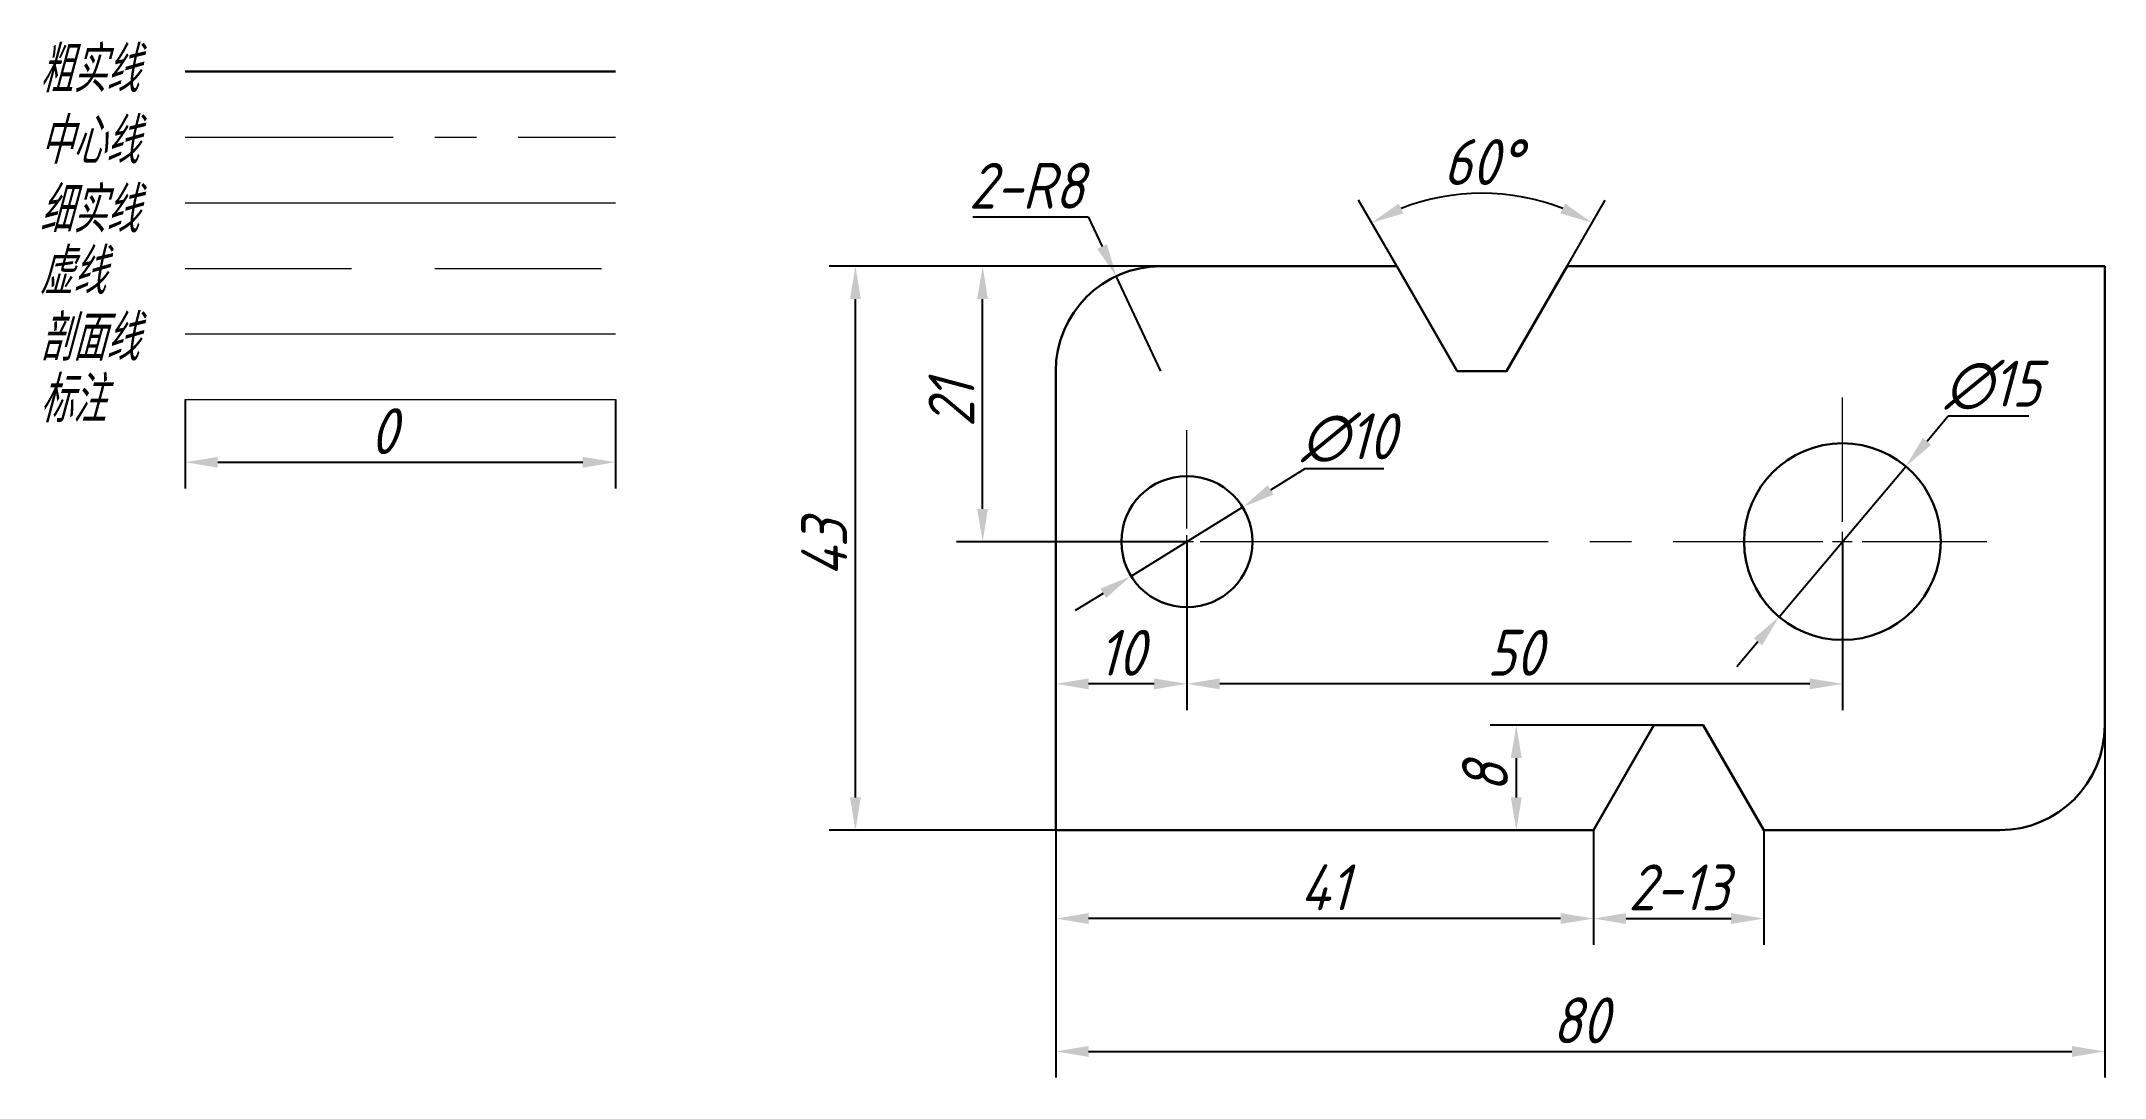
# Model space of a CAD drawing. Header units: millimetres. Extents: x 10 to 168, y 87 to 166.
import ezdxf

# ---------------------------------------------------------------- set-up
doc = ezdxf.new("R2010")
doc.units = ezdxf.units.MM
for name, pattern in [('CENTER', [50.8, 31.75, -6.35, 6.35, -6.35]), ('CENTER2', [28.575, 19.05, -3.175, 3.175, -3.175]), ('DASHED', [19.05, 12.7, -6.35])]:
    doc.linetypes.add(name, pattern=pattern)
for name, color, linetype, lineweight in [('中心线', 1, 'CENTER', 15), ('中心线 @ 1', 1, 'CENTER', 15), ('剖面线', 8, 'Continuous', 15), ('剖面线 @ 1', 8, 'Continuous', 15), ('标注', 3, 'Continuous', 15), ('标注 @ 1', 3, 'Continuous', 15), ('粗实线', 2, 'Continuous', 30), ('粗实线 @ 1', 2, 'Continuous', 30), ('细实线', 4, 'Continuous', 15), ('细实线 @ 1', 4, 'Continuous', 15), ('虚线', 6, 'DASHED', 15), ('虚线 @ 1', 6, 'DASHED', 15)]:
    doc.layers.add(name, color=color, linetype=linetype, lineweight=lineweight)
doc.styles.add('GB3.5', font='gbeitc.shx', dxfattribs={"bigfont": 'gbcbig.shx'})
doc.dimstyles.new('正常标注', dxfattribs={"dimtxt": 3.5, "dimasz": 2.5, "dimexe": 2, "dimexo": 0, "dimtad": 1, "dimtoh": 1, "dimdec": 3, "dimdsep": 46, "dimtxsty": 'GB3.5', "dimcen": 2.5, "dimadec": 3, "dimazin": 2, "dimtfac": 1, "dimtdec": 3, "dimtmove": 0, "dimatfit": 3, "dimfxl": 0, "dimarcsym": 0})

# ---------------------------------------------------------------- blocks, each defined once
blk = doc.blocks.new('*D4')
at = {"layer": 'Defpoints', "color": 0, "transparency": 16777216}
for p in [(72.25, 149.15), (95.53, 149.15), (87.53, 106.15)]:
    blk.add_point(p, dxfattribs=at)
at = {"layer": '标注', "color": 0, "lineweight": -2, "transparency": 16777216}
for p, q in [((95.53, 149.15), (70.25, 149.15)), ((72.25, 108.65), (72.25, 146.65)), ((87.53, 106.15), (70.25, 106.15))]:
    blk.add_line(p, q, dxfattribs=at)
at = {"layer": '标注', "color": 0, "transparency": 16777216}
for points in [[(71.83, 146.65), (72.66, 146.65), (72.25, 149.15)], [(71.83, 108.65), (72.66, 108.65), (72.25, 106.15)]]:
    blk.add_solid(points, dxfattribs=at)
at = {"layer": '标注', "color": 0, "transparency": 16777216, "insert": (69.87, 127.65), "char_height": 3.5, "attachment_point": 5, "rotation": 90, "style": 'GB3.5'}
blk.add_mtext('43', dxfattribs=at)
blk = doc.blocks.new('*D5')
at = {"layer": 'Defpoints', "color": 0, "transparency": 16777216}
for p in [(167.53, 114.15), (87.53, 106.15), (167.53, 89.28)]:
    blk.add_point(p, dxfattribs=at)
at = {"layer": '标注', "color": 0, "lineweight": -2, "transparency": 16777216}
for p, q in [((167.53, 114.15), (167.53, 87.28)), ((87.53, 106.15), (87.53, 87.28)), ((90.03, 89.28), (165.03, 89.28))]:
    blk.add_line(p, q, dxfattribs=at)
at = {"layer": '标注', "color": 0, "transparency": 16777216}
for points in [[(90.03, 89.69), (90.03, 88.86), (87.53, 89.28)], [(165.03, 89.69), (165.03, 88.86), (167.53, 89.28)]]:
    blk.add_solid(points, dxfattribs=at)
at = {"layer": '标注', "color": 0, "transparency": 16777216, "insert": (127.53, 91.65), "char_height": 3.5, "attachment_point": 5, "style": 'GB3.5'}
blk.add_mtext('80', dxfattribs=at)
blk = doc.blocks.new('*D6')
at = {"layer": 'Defpoints', "color": 0, "transparency": 16777216}
for p in [(128.53, 106.15), (141.53, 106.15), (141.53, 99.41)]:
    blk.add_point(p, dxfattribs=at)
at = {"layer": '标注', "color": 0, "lineweight": -2, "transparency": 16777216}
for p, q in [((128.53, 106.15), (128.53, 97.41)), ((141.53, 106.15), (141.53, 97.41)), ((131.03, 99.41), (139.03, 99.41))]:
    blk.add_line(p, q, dxfattribs=at)
at = {"layer": '标注', "color": 0, "transparency": 16777216}
for points in [[(131.03, 99.83), (131.03, 99), (128.53, 99.41)], [(139.03, 99.83), (139.03, 99), (141.53, 99.41)]]:
    blk.add_solid(points, dxfattribs=at)
at = {"layer": '标注', "color": 0, "transparency": 16777216, "insert": (135.03, 101.79), "char_height": 3.5, "attachment_point": 5, "style": 'GB3.5'}
blk.add_mtext('2-13', dxfattribs=at)
blk = doc.blocks.new('*D7')
at = {"layer": 'Defpoints', "color": 0, "transparency": 16777216}
for p in [(122.95, 154.47), (113.53, 149.15), (126.53, 149.15), (118.15, 141.15), (121.91, 141.15)]:
    blk.add_point(p, dxfattribs=at)
at = {"layer": '标注', "color": 0, "lineweight": -2, "transparency": 16777216}
for p, q in [((113.53, 149.15), (110.61, 154.2)), ((126.53, 149.15), (129.44, 154.2))]:
    blk.add_line(p, q, dxfattribs=at)
blk.add_arc((120.03, 137.89), 16.83, 68.5176, 111.4824, dxfattribs=at)
at = {"layer": '标注', "color": 0, "transparency": 16777216}
for points in [[(114.05, 153.18), (113.68, 153.93), (111.61, 152.47)], [(126.37, 153.93), (126.01, 153.18), (128.44, 152.47)]]:
    blk.add_solid(points, dxfattribs=at)
at = {"layer": '标注', "color": 0, "transparency": 16777216, "insert": (120.03, 157.1), "char_height": 3.5, "attachment_point": 5, "style": 'GB3.5'}
blk.add_mtext('60°', dxfattribs=at)
blk = doc.blocks.new('*D8')
at = {"layer": 'Defpoints', "color": 0, "transparency": 16777216}
for p in [(87.53, 106.15), (128.53, 106.15), (87.53, 99.41)]:
    blk.add_point(p, dxfattribs=at)
at = {"layer": '标注', "color": 0, "lineweight": -2, "transparency": 16777216}
for p, q in [((87.53, 106.15), (87.53, 97.41)), ((128.53, 106.15), (128.53, 97.41)), ((126.03, 99.41), (90.03, 99.41))]:
    blk.add_line(p, q, dxfattribs=at)
at = {"layer": '标注', "color": 0, "transparency": 16777216}
for points in [[(90.03, 99.83), (90.03, 99), (87.53, 99.41)], [(126.03, 99.83), (126.03, 99), (128.53, 99.41)]]:
    blk.add_solid(points, dxfattribs=at)
at = {"layer": '标注', "color": 0, "transparency": 16777216, "insert": (108.03, 101.79), "char_height": 3.5, "attachment_point": 5, "style": 'GB3.5'}
blk.add_mtext('41', dxfattribs=at)
blk = doc.blocks.new('*D9')
at = {"layer": 'Defpoints', "color": 0, "transparency": 16777216}
for p in [(92.13, 148.39), (95.53, 141.15)]:
    blk.add_point(p, dxfattribs=at)
at = {"layer": '标注', "color": 0, "lineweight": -2, "transparency": 16777216}
for p, q in [((81.21, 152.92), (90, 152.92)), ((90, 152.92), (91.06, 150.66)), ((95.53, 141.15), (92.13, 148.39))]:
    blk.add_line(p, q, dxfattribs=at)
at = {"layer": '标注', "color": 0, "transparency": 16777216}
blk.add_solid([(91.44, 150.83), (90.69, 150.48), (92.13, 148.39)], dxfattribs=at)
at = {"layer": '标注', "color": 0, "transparency": 16777216, "insert": (85.29, 155.29), "char_height": 3.5, "attachment_point": 5, "style": 'GB3.5'}
blk.add_mtext('2-R8', dxfattribs=at)
blk = doc.blocks.new('*D10')
at = {"layer": 'Defpoints', "color": 0, "transparency": 16777216}
for p in [(97.53, 128.15), (147.53, 128.15), (97.53, 117.31)]:
    blk.add_point(p, dxfattribs=at)
at = {"layer": '标注', "color": 0, "lineweight": -2, "transparency": 16777216}
for p, q in [((97.53, 128.15), (97.53, 115.31)), ((147.53, 128.15), (147.53, 115.31)), ((145.03, 117.31), (100.03, 117.31))]:
    blk.add_line(p, q, dxfattribs=at)
at = {"layer": '标注', "color": 0, "transparency": 16777216}
for points in [[(100.03, 117.72), (100.03, 116.89), (97.53, 117.31)], [(145.03, 117.72), (145.03, 116.89), (147.53, 117.31)]]:
    blk.add_solid(points, dxfattribs=at)
at = {"layer": '标注', "color": 0, "transparency": 16777216, "insert": (122.53, 119.68), "char_height": 3.5, "attachment_point": 5, "style": 'GB3.5'}
blk.add_mtext('50', dxfattribs=at)
blk = doc.blocks.new('*D11')
at = {"layer": 'Defpoints', "color": 0, "transparency": 16777216}
for p in [(81.95, 149.15), (97.53, 149.15), (97.53, 128.15)]:
    blk.add_point(p, dxfattribs=at)
at = {"layer": '标注', "color": 0, "lineweight": -2, "transparency": 16777216}
for p, q in [((97.53, 149.15), (79.95, 149.15)), ((81.95, 130.65), (81.95, 146.65)), ((97.53, 128.15), (79.95, 128.15))]:
    blk.add_line(p, q, dxfattribs=at)
at = {"layer": '标注', "color": 0, "transparency": 16777216}
for points in [[(81.53, 146.65), (82.36, 146.65), (81.95, 149.15)], [(81.53, 130.65), (82.36, 130.65), (81.95, 128.15)]]:
    blk.add_solid(points, dxfattribs=at)
at = {"layer": '标注', "color": 0, "transparency": 16777216, "insert": (79.57, 138.65), "char_height": 3.5, "attachment_point": 5, "rotation": 90, "style": 'GB3.5'}
blk.add_mtext('21', dxfattribs=at)
blk = doc.blocks.new('*D12')
at = {"layer": 'Defpoints', "color": 0, "transparency": 16777216}
for p in [(87.53, 128.15), (97.53, 128.15), (87.53, 117.31)]:
    blk.add_point(p, dxfattribs=at)
at = {"layer": '标注', "color": 0, "lineweight": -2, "transparency": 16777216}
for p, q in [((87.53, 128.15), (87.53, 115.31)), ((97.53, 128.15), (97.53, 115.31)), ((95.03, 117.31), (90.03, 117.31))]:
    blk.add_line(p, q, dxfattribs=at)
at = {"layer": '标注', "color": 0, "transparency": 16777216}
for points in [[(90.03, 117.72), (90.03, 116.89), (87.53, 117.31)], [(95.03, 117.72), (95.03, 116.89), (97.53, 117.31)]]:
    blk.add_solid(points, dxfattribs=at)
at = {"layer": '标注', "color": 0, "transparency": 16777216, "insert": (92.53, 119.68), "char_height": 3.5, "attachment_point": 5, "style": 'GB3.5'}
blk.add_mtext('10', dxfattribs=at)
blk = doc.blocks.new('*D13')
at = {"layer": 'Defpoints', "color": 0, "transparency": 16777216}
for p in [(152.36, 133.89), (142.69, 122.42)]:
    blk.add_point(p, dxfattribs=at)
at = {"layer": '标注', "color": 0, "lineweight": -2, "transparency": 16777216}
for p, q in [((155.59, 137.71), (153.98, 135.8)), ((161.75, 137.71), (155.59, 137.71)), ((142.69, 122.42), (152.36, 133.89)), ((141.08, 120.51), (139.47, 118.6))]:
    blk.add_line(p, q, dxfattribs=at)
at = {"layer": '标注', "color": 0, "transparency": 16777216}
for points in [[(153.66, 136.07), (154.29, 135.53), (152.36, 133.89)], [(140.76, 120.78), (141.4, 120.24), (142.69, 122.42)]]:
    blk.add_solid(points, dxfattribs=at)
at = {"layer": '标注', "color": 0, "transparency": 16777216, "insert": (158.98, 140.08), "char_height": 3.5, "attachment_point": 5, "style": 'GB3.5'}
blk.add_mtext('∅15', dxfattribs=at)
blk = doc.blocks.new('*D14')
at = {"layer": 'Defpoints', "color": 0, "transparency": 16777216}
for p in [(101.78, 130.78), (93.27, 125.53)]:
    blk.add_point(p, dxfattribs=at)
at = {"layer": '标注', "color": 0, "lineweight": -2, "transparency": 16777216}
for p, q in [((106.52, 133.7), (103.91, 132.09)), ((112.54, 133.7), (106.52, 133.7)), ((93.27, 125.53), (101.78, 130.78)), ((91.15, 124.21), (89.02, 122.9))]:
    blk.add_line(p, q, dxfattribs=at)
at = {"layer": '标注', "color": 0, "transparency": 16777216}
for points in [[(103.69, 132.45), (104.13, 131.74), (101.78, 130.78)], [(90.93, 124.57), (91.37, 123.86), (93.27, 125.53)]]:
    blk.add_solid(points, dxfattribs=at)
at = {"layer": '标注', "color": 0, "transparency": 16777216, "insert": (109.84, 136.07), "char_height": 3.5, "attachment_point": 5, "style": 'GB3.5'}
blk.add_mtext('∅10', dxfattribs=at)
blk = doc.blocks.new('*U15')
at = {"layer": '中心线', "color": 0, "linetype": 'CENTER2', "transparency": 16777216}
for p, q in [((0, 1), (0, 8.5)), ((-8.5, 0), (-1, 0)), ((1, 0), (8.5, 0)), ((0, -8.5), (0, -1))]:
    blk.add_line(p, q, dxfattribs=at)
at = {"layer": '中心线', "color": 0, "linetype": 'Continuous', "transparency": 16777216}
for p, q in [((-0.5, 0), (0.5, 0)), ((0, -0.5), (0, 0.5))]:
    blk.add_line(p, q, dxfattribs=at)
blk = doc.blocks.new('*U16')
at = {"layer": '中心线', "color": 0, "linetype": 'CENTER2', "transparency": 16777216}
for p, q in [((0, 1.5), (0, 11)), ((-41.5, 0), (-1.5, 0)), ((1.5, 0), (11, 0)), ((0, -11), (0, -1.5))]:
    blk.add_line(p, q, dxfattribs=at)
at = {"layer": '中心线', "color": 0, "linetype": 'Continuous', "transparency": 16777216}
for p, q in [((-0.75, 0), (0.75, 0)), ((0, -0.75), (0, 0.75))]:
    blk.add_line(p, q, dxfattribs=at)
blk = doc.blocks.new('*D17')
at = {"layer": 'Defpoints', "color": 0, "transparency": 16777216}
for p in [(133.15, 114.15), (122.65, 106.15), (128.53, 106.15)]:
    blk.add_point(p, dxfattribs=at)
at = {"layer": '标注', "color": 0, "lineweight": -2, "transparency": 16777216}
for p, q in [((133.15, 114.15), (120.65, 114.15)), ((122.65, 111.65), (122.65, 108.65)), ((128.53, 106.15), (120.65, 106.15))]:
    blk.add_line(p, q, dxfattribs=at)
at = {"layer": '标注', "color": 0, "transparency": 16777216}
for points in [[(122.23, 111.65), (123.07, 111.65), (122.65, 114.15)], [(122.23, 108.65), (123.07, 108.65), (122.65, 106.15)]]:
    blk.add_solid(points, dxfattribs=at)
at = {"layer": '标注', "color": 0, "transparency": 16777216, "insert": (120.27, 110.15), "char_height": 3.5, "attachment_point": 5, "rotation": 90, "style": 'GB3.5'}
blk.add_mtext('8', dxfattribs=at)
blk = doc.blocks.new('*D18')
at = {"layer": 'Defpoints', "color": 0, "transparency": 16777216}
for p in [(21.12, 138.99), (53.95, 138.99), (53.95, 134.21)]:
    blk.add_point(p, dxfattribs=at)
at = {"layer": '标注', "color": 0, "lineweight": -2, "transparency": 16777216}
for p, q in [((21.12, 138.99), (21.12, 132.21)), ((53.95, 138.99), (53.95, 132.21)), ((23.62, 134.21), (51.45, 134.21))]:
    blk.add_line(p, q, dxfattribs=at)
at = {"layer": '标注', "color": 0, "transparency": 16777216}
for points in [[(23.62, 134.62), (23.62, 133.79), (21.12, 134.21)], [(51.45, 134.62), (51.45, 133.79), (53.95, 134.21)]]:
    blk.add_solid(points, dxfattribs=at)
at = {"layer": '标注', "color": 0, "transparency": 16777216, "insert": (36.26, 136.58), "char_height": 3.5, "attachment_point": 5, "style": 'GB3.5'}
blk.add_mtext('0', dxfattribs=at)

msp = doc.modelspace()

# ---------------------------------------------------------------- linework, layer by layer
at = {"layer": '中心线', "ltscale": 0.5}
msp.add_line((21.1243, 158.9913), (53.953, 158.9913), dxfattribs=at)
at = {"layer": '剖面线'}
msp.add_line((21.1243, 143.9913), (53.953, 143.9913), dxfattribs=at)
at = {"layer": '标注'}
msp.add_line((21.1243, 138.9913), (53.953, 138.9913), dxfattribs=at)
at = {"layer": '粗实线'}
msp.add_line((21.1243, 163.9913), (53.953, 163.9913), dxfattribs=at)
msp.add_lwpolyline([(87.529, 106.153), (87.529, 141.153, -0.41421356), (95.529, 149.153), (113.5286, 149.153), (118.1474, 141.153), (121.9098, 141.153), (126.5286, 149.153), (167.529, 149.153), (167.529, 114.153, -0.41421356), (159.529, 106.153), (141.5294, 106.153), (136.9106, 114.153), (133.1482, 114.153), (128.5294, 106.153), (87.529, 106.153)], format="xyb", dxfattribs=at)
for centre, radius in [((147.529, 128.153), 7.5), ((97.529, 128.153), 5)]:
    msp.add_circle(centre, radius, dxfattribs=at)
at = {"layer": '细实线'}
msp.add_line((21.1243, 153.9913), (53.953, 153.9913), dxfattribs=at)
at = {"layer": '虚线'}
msp.add_line((21.1243, 148.9913), (53.953, 148.9913), dxfattribs=at)

# ---------------------------------------------------------------- block references
at = {"layer": '中心线', "linetype": 'CENTER2'}
for name, p in [('*U16', (147.529, 128.153)), ('*U15', (97.529, 128.153))]:
    msp.add_blockref(name, p, dxfattribs=at)

# ---------------------------------------------------------------- texts
at = {"layer": '中心线 @ 1', "ltscale": 0.5, "insert": (10.0046, 160.4675), "char_height": 3.5, "attachment_point": 1, "style": 'GB3.5'}
msp.add_mtext_dynamic_manual_height_columns('中心线', width=9.028469, gutter_width=17.5, heights=[0], dxfattribs=at)
at = {"layer": '剖面线 @ 1', "insert": (10.0046, 145.4424), "char_height": 3.5, "attachment_point": 1, "style": 'GB3.5'}
msp.add_mtext_dynamic_manual_height_columns('剖面线', width=9.028469, gutter_width=17.5, heights=[3.693], dxfattribs=at)
at = {"layer": '标注 @ 1', "insert": (10.0046, 140.747), "char_height": 3.5, "attachment_point": 1, "style": 'GB3.5'}
msp.add_mtext_dynamic_manual_height_columns('标注', width=9.028469, gutter_width=17.5, heights=[0], dxfattribs=at)
at = {"layer": '粗实线 @ 1', "insert": (10.0046, 165.9141), "char_height": 3.5, "attachment_point": 1, "style": 'GB3.5'}
msp.add_mtext_dynamic_manual_height_columns('粗实线', width=9.028469, gutter_width=17.5, heights=[0], dxfattribs=at)
at = {"layer": '细实线 @ 1', "insert": (10.0046, 155.2087), "char_height": 3.5, "attachment_point": 1, "style": 'GB3.5'}
msp.add_mtext_dynamic_manual_height_columns('细实线', width=9.028469, gutter_width=17.5, heights=[0], dxfattribs=at)
at = {"layer": '虚线 @ 1', "insert": (10.0046, 150.5134), "char_height": 3.5, "attachment_point": 1, "style": 'GB3.5'}
msp.add_mtext_dynamic_manual_height_columns('虚线', width=9.028469, gutter_width=17.5, heights=[0], dxfattribs=at)

# ---------------------------------------------------------------- dimensions: what is measured, and where the dimension line sits
at = {"layer": '标注'}
dim = msp.add_angular_dim_2l(base=(122.9515, 154.4714), line1=((121.9098, 141.153), (126.5286, 149.153)), line2=((113.5286, 149.153), (118.1474, 141.153)), dimstyle='正常标注', dxfattribs=at)
dim.commit()
dim.dimension.update_dxf_attribs({"geometry": '*D7', "text_midpoint": (120.0286, 157.1021)})
dim = msp.add_radius_dim(center=(95.529, 141.153), mpoint=(92.1274, 148.3939), text='2-<>', dimstyle='正常标注', dxfattribs=at)
dim.commit()
dim.dimension.update_dxf_attribs({"geometry": '*D9', "text_midpoint": (85.2931, 155.2944)})
for base, p1, p2, angle, picture, middle in [((72.2451, 149.153), (87.529, 106.153), (95.529, 149.153), 270, '*D4', (69.8701, 127.653)), ((81.9481, 149.153), (97.529, 128.153), (97.529, 149.153), 90, '*D11', (79.5731, 138.653)), ((167.529, 89.2751), (87.529, 106.153), (167.529, 114.153), 180, '*D5', (127.529, 91.6501)), ((122.6488, 106.153), (133.1482, 114.153), (128.5294, 106.153), 90, '*D17', (120.2738, 110.153))]:
    dim = msp.add_linear_dim(base=base, p1=p1, p2=p2, angle=angle, dimstyle='正常标注', dxfattribs=at)
    dim.commit()
    dim.dimension.update_dxf_attribs({"geometry": picture, "text_midpoint": middle})
for p1, p2, picture, middle in [((138.6789, 117.6598), (156.379, 138.6463), '*D13', (158.9838, 137.7083)), ((93.2738, 125.5274), (101.7841, 130.7787), '*D14', (109.839, 133.6985))]:
    dim = msp.add_diameter_dim_2p(p1=p1, p2=p2, dimstyle='正常标注', dxfattribs=at)
    dim.commit()
    dim.dimension.update_dxf_attribs({"geometry": picture, "text_midpoint": middle, "dimtype": 163})
dim = msp.add_linear_dim(base=(53.953, 134.207), p1=(21.1243, 138.9913), p2=(53.953, 138.9913), text='0', dimstyle='正常标注', dxfattribs=at)
dim.commit()
dim.dimension.update_dxf_attribs({"geometry": '*D18', "text_midpoint": (36.2638, 134.207), "dimtype": 160})
for base, p1, p2, picture, middle in [((87.529, 117.3056), (97.529, 128.153), (87.529, 128.153), '*D12', (92.529, 119.6806)), ((97.529, 117.3056), (147.529, 128.153), (97.529, 128.153), '*D10', (122.529, 119.6806)), ((87.529, 99.4129), (128.5294, 106.153), (87.529, 106.153), '*D8', (108.0292, 101.7879))]:
    dim = msp.add_linear_dim(base=base, p1=p1, p2=p2, dimstyle='正常标注', dxfattribs=at)
    dim.commit()
    dim.dimension.update_dxf_attribs({"geometry": picture, "text_midpoint": middle})
dim = msp.add_linear_dim(base=(141.5294, 99.4129), p1=(128.5294, 106.153), p2=(141.5294, 106.153), text='2-<>', dimstyle='正常标注', dxfattribs=at)
dim.commit()
dim.dimension.update_dxf_attribs({"geometry": '*D6', "text_midpoint": (135.0294, 101.7879)})

doc.saveas('drawing.dxf')
